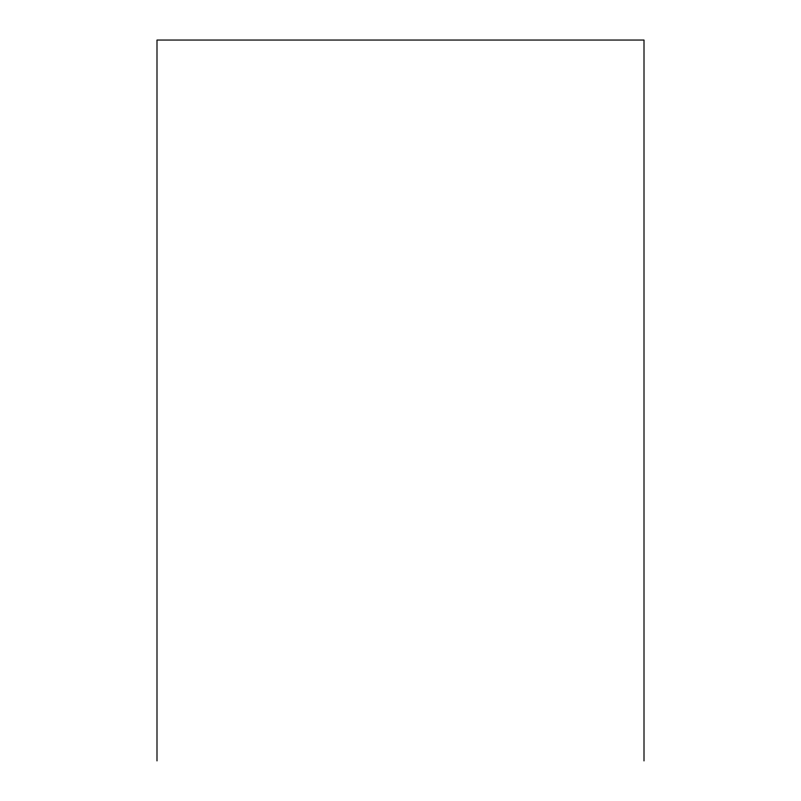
<?xml version="1.0" encoding="UTF-8"?>
<svg xmlns="http://www.w3.org/2000/svg" width="801" height="801" viewBox="0 0 801 801"><rect width="100%" height="100%" fill="white"/><g stroke="black" fill="none" stroke-linecap="round" stroke-linejoin="round"><path stroke-width="1.2" d="M644.004 760.95L644.004 40.05L156.996 40.05L156.996 760.95"/></g></svg>
